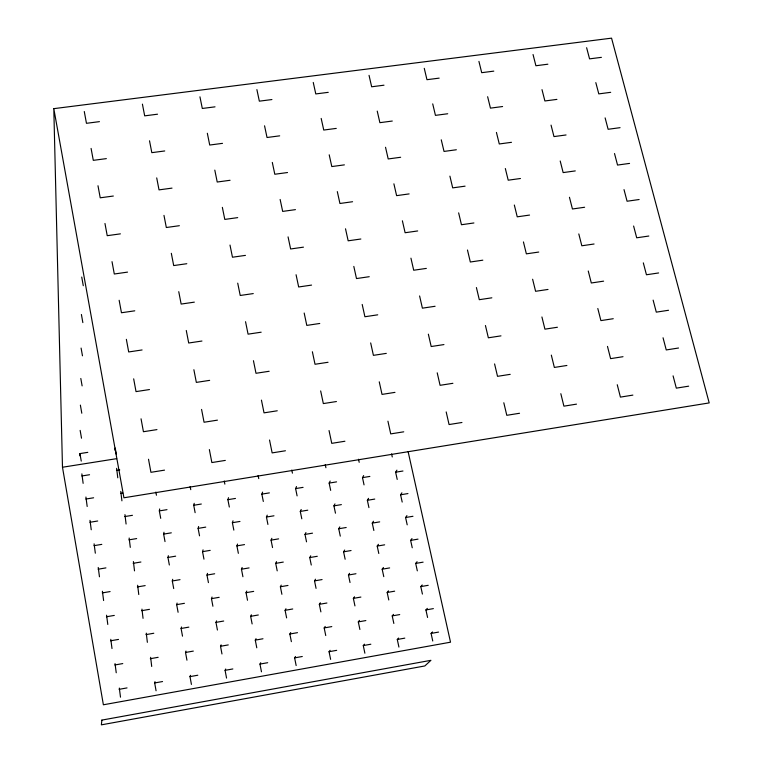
<?xml version="1.0" encoding="UTF-8"?>
<svg xmlns="http://www.w3.org/2000/svg" width="763" height="763" viewBox="0 0 763 763"><rect width="100%" height="100%" fill="white"/><g stroke="black" fill="none" stroke-linecap="round" stroke-linejoin="round"><path stroke-width="1.14" d="M79.915 455.807L79.934 453.594L87.793 452.354M83.138 483.351L81.87 473.871M87.182 506.479L85.923 497.028M91.245 529.76L89.996 520.356M95.337 553.194L94.097 543.828M99.467 576.79L98.236 567.462M103.615 600.538L102.395 591.258M115.041 450.265L115.213 448.043L116.367 454.443M117.779 477.8L116.625 468.329M107.793 624.449L106.582 615.207M121.918 500.833L120.773 491.401M111.999 648.531L110.797 639.327M126.086 524.028L124.951 514.634M130.292 547.367L129.157 538.02M116.234 672.766L115.041 663.61M134.517 570.867L133.391 561.558M120.497 697.172L119.314 688.064M138.771 594.53L137.655 585.259M143.053 618.345L141.947 609.112M160.716 518.335L159.343 510.905L159.686 508.95M165.018 541.587L163.635 534.11L163.997 532.24M147.364 642.322L146.277 633.137M169.348 564.992L167.955 557.467L168.337 555.693M151.703 666.461L150.626 657.315M173.706 588.559L172.304 580.977L172.705 579.298M195.128 512.669L193.726 505.278L194.212 503.303M156.072 690.773L154.67 682.952L155.003 681.664M178.094 612.279L176.682 604.649L177.102 603.056M199.534 535.836L198.113 528.387L198.618 526.499M203.959 559.145L202.538 551.659L203.063 549.856M182.51 636.161L181.089 628.483L181.527 626.986M229.329 507.042L227.889 499.679L228.518 497.686M208.423 582.617L206.983 575.073L207.526 573.366M186.954 660.205L185.523 652.47L185.981 651.068M233.831 530.113L232.381 522.703L233.03 520.795M212.906 606.251L211.465 598.65L212.028 597.038M238.361 553.337L236.902 545.879L237.57 544.057M191.427 684.411L189.987 676.628L190.473 675.322M263.321 501.453L261.852 494.119L262.606 492.106M217.426 630.038L215.977 622.389L216.558 620.863M242.92 576.723L241.451 569.208L242.138 567.481M267.918 524.439L266.44 517.047L267.222 515.13M221.976 653.977L220.517 646.28L221.117 644.859M247.508 600.252L246.039 592.689L246.735 591.058M272.544 547.567L271.056 540.137L271.857 538.306M297.103 495.902L295.605 488.587L296.492 486.565M226.554 678.088L225.085 670.334L225.714 669.008M252.133 623.943L250.645 616.332L251.37 614.787M277.207 570.858L275.71 563.371L276.53 561.625M301.795 518.792L300.288 511.439L301.204 509.493M330.675 490.38L329.149 483.093L330.169 481.052M306.526 541.835L305 534.424L305.934 532.574M281.9 594.301L280.383 586.766L281.232 585.107M256.778 647.797L255.29 640.128L256.034 638.679M335.472 513.184L333.927 505.85L334.976 503.895M311.275 565.03L309.749 557.572L310.703 555.817M286.621 617.896L285.095 610.314L285.963 608.75M364.046 484.886L362.492 477.638L363.646 475.578M261.471 671.812L259.964 664.087L260.727 662.732M340.288 536.131L338.743 528.759L339.812 526.89M316.063 588.378L314.528 580.872L315.51 579.203M368.93 507.605L367.365 500.309L368.539 498.334M291.371 641.654L289.845 634.015L290.732 632.546M345.143 559.241L343.579 551.811L344.676 550.037M397.218 479.431L395.625 472.211L396.913 470.142M320.889 611.888L319.335 604.334L320.336 602.751M373.851 530.476L372.268 523.122L373.469 521.234M402.196 502.064L400.594 494.786L401.901 492.803M350.026 582.503L348.453 575.025L349.568 573.328M296.158 665.565L294.613 657.878L295.529 656.504M378.801 553.49L377.208 546.089L378.429 544.296M325.744 635.55L324.18 627.939L325.21 626.452M407.204 524.839L405.592 517.524L406.927 515.616M354.948 605.908L353.364 598.383L354.499 596.78M383.779 576.656L382.177 569.208L383.427 567.5M412.249 547.767L410.628 540.395L411.982 538.583M330.627 659.366L329.053 651.707L330.102 650.314M359.898 629.475L358.305 621.902L359.468 620.395M388.787 599.976L387.184 592.479L388.453 590.858M417.323 570.848L415.692 563.428L417.065 561.702M364.876 653.204L363.274 645.574L364.466 644.163M393.842 623.447L392.22 615.903L393.517 614.377M422.425 594.072L420.785 586.604L422.197 584.963M398.915 647.081L397.285 639.48L398.61 638.049M427.576 617.458L425.916 609.942L427.347 608.388M432.745 640.996L431.085 633.424L432.545 631.964M119.123 689.323L127.039 687.911M154.67 682.952L162.538 681.55M189.987 676.628L197.808 675.226M225.085 670.334L232.849 668.951M259.964 664.087L267.679 662.704M294.613 657.878L302.282 656.504M329.053 651.707L336.674 650.343M363.274 645.574L370.847 644.22M397.285 639.48L404.81 638.135M431.085 633.424L438.563 632.088M114.87 664.974L122.757 663.581M150.311 658.707L158.151 657.315M185.523 652.47L193.316 651.097M220.517 646.28L228.261 644.916M255.29 640.128L262.977 638.765M289.845 634.015L297.484 632.661M324.18 627.939L331.781 626.595M358.305 621.902L365.858 620.567M392.22 615.903L399.717 614.577M425.916 609.942L433.374 608.616M110.645 640.786L118.513 639.413M145.981 634.616L153.792 633.252M181.089 628.483L188.852 627.129M215.977 622.389L223.693 621.034M250.645 616.332L258.314 614.988M285.095 610.314L292.725 608.979M319.335 604.334L326.917 603.008M353.364 598.383L360.889 597.067M387.184 592.479L394.662 591.172M420.785 586.604L428.224 585.307M106.448 616.762L114.288 615.417M141.67 610.686L149.472 609.341M176.682 604.649L184.427 603.314M211.465 598.65L219.162 597.324M246.039 592.689L253.678 591.373M280.383 586.766L287.985 585.45M314.528 580.872L322.081 579.575M348.453 575.025L355.968 573.728M382.177 569.208L389.635 567.92M415.692 563.428L423.103 562.15M102.28 592.908L110.101 591.573M137.397 586.928L145.17 585.602M172.304 580.977L180.02 579.67M206.983 575.073L214.661 573.766M241.451 569.208L249.081 567.91M275.71 563.371L283.283 562.083M309.749 557.572L317.284 556.294M343.579 551.811L351.066 550.543M377.208 546.089L384.647 544.82M410.628 540.395L418.019 539.136M98.141 569.208L105.933 567.891M133.153 563.313L140.907 562.016M167.955 557.467L175.652 556.17M202.538 551.659L210.187 550.371M236.902 545.879L244.513 544.601M271.056 540.137L278.619 538.869M305 534.424L312.515 533.165M338.743 528.759L346.202 527.5M372.268 523.122L379.688 521.873M405.592 517.524L412.964 516.284M94.021 545.659L101.794 544.372M128.937 539.87L136.663 538.583M163.635 534.11L171.313 532.832M198.113 528.387L205.743 527.119M232.381 522.703L239.963 521.444M266.44 517.047L273.974 515.798M300.288 511.439L307.775 510.189M333.927 505.85L341.376 504.62M367.365 500.309L374.757 499.078M400.594 494.786L407.947 493.566M89.939 522.274L97.693 521.005M124.751 516.57L132.447 515.311M159.343 510.905L167.002 509.655M193.726 505.278L201.327 504.028M227.889 499.679L235.452 498.439M261.852 494.119L269.368 492.888M295.605 488.587L303.073 487.366M329.149 483.093L336.569 481.882M362.492 477.638L369.864 476.427M395.625 472.211L402.959 471.009M85.876 499.04L93.611 497.791M120.583 493.432L122.786 493.079M81.851 475.969L89.548 474.739M116.453 470.447L119.734 469.922M164.522 470.142L150.931 472.316L148.518 459.25M225.314 460.404L211.866 462.559L209.358 449.579M285.438 450.771L272.143 452.898L269.53 440.013M344.914 441.243L331.752 443.351L329.044 430.542M403.741 431.82L390.732 433.899L387.928 421.186M461.949 422.492L449.073 424.552L446.183 411.925M519.536 413.269L506.794 415.31L503.809 402.759M576.504 404.142L563.905 406.164L560.834 393.698M632.88 395.11L620.414 397.113L617.257 384.724M688.665 386.173L676.323 388.148L673.08 375.854M408.119 451.629L450.523 642.188L103.377 704.783L62.48 467.242L116.672 458.658M156.959 429.607L143.434 431.724L141.05 418.811M217.436 420.146L204.055 422.244L201.575 409.416M277.255 410.79L264.027 412.859L261.442 400.117M336.426 401.538L323.34 403.579L320.66 390.923M394.976 392.373L382.025 394.404L379.249 381.824M452.898 383.312L440.079 385.315L437.218 372.83M510.199 374.347L497.524 376.331L494.577 363.922M566.899 365.477L554.358 367.442L551.325 355.119M623.009 356.702L610.6 358.639L607.482 346.402M678.536 348.014L666.252 349.94L663.047 337.771M149.472 389.55L136.024 391.61L133.668 378.839M209.644 380.365L196.339 382.397L193.878 369.712M269.158 371.276L255.996 373.288L253.44 360.689M328.042 362.282L315.024 364.266L312.372 351.753M386.297 353.383L373.412 355.348L370.675 342.921M443.942 344.58L431.19 346.526L428.358 334.175M500.976 335.863L488.358 337.799L485.44 325.524M557.41 327.251L544.925 329.158L541.921 316.969M613.252 318.715L600.901 320.603L597.81 308.5M668.522 310.274L656.294 312.143L653.128 300.117M142.08 349.959L128.699 351.953L126.362 339.335M201.947 341.032L188.699 343.007L186.277 330.474M261.165 332.201L248.07 334.156L245.543 321.7M319.754 323.474L306.793 325.4L304.179 313.03M377.723 314.823L364.905 316.74L362.196 304.447M435.091 306.278L422.397 308.166L419.602 295.958M491.849 297.818L479.298 299.687L476.408 287.556M548.015 289.444L535.597 291.294L532.622 279.239M603.609 281.156L591.306 282.987L588.254 271.008M658.622 272.954L646.452 274.766L643.314 262.863M134.774 310.818L121.46 312.754L119.152 300.279M194.327 302.148L181.155 304.065L178.752 291.676M253.259 293.583L240.221 295.472L237.722 283.159M311.562 285.095L298.667 286.974L296.073 274.737M369.244 276.702L356.493 278.562L353.813 266.411M426.336 268.404L413.708 270.236L410.942 258.161M482.826 260.183L470.332 262.005L467.471 250.006M538.735 252.057L526.365 253.85L523.428 241.928M594.062 244.007L581.826 245.781L578.802 233.936M648.827 236.034L636.704 237.798L633.605 226.029M127.545 272.114L114.297 274.003L112.018 261.661M186.801 263.712L173.697 265.572L171.322 253.316M245.438 255.386L232.467 257.226L229.997 245.057M303.455 247.155L290.627 248.976L288.061 236.883M360.861 239.01L348.166 240.812L345.515 228.795M417.676 230.951L405.115 232.734L402.378 220.793M473.899 222.968L461.462 224.732L458.639 212.867M529.551 215.071L517.238 216.826L514.329 205.028M584.62 207.259L572.441 208.986L569.446 197.274M639.136 199.524L627.072 201.232L624.01 189.596M120.401 233.859L107.221 235.681L104.97 223.492M179.362 225.705L166.324 227.508L163.978 215.385M237.703 217.627L224.799 219.41L222.357 207.374M295.443 209.634L282.672 211.408L280.135 199.448M352.573 201.728L339.936 203.483L337.313 191.599M409.121 193.907L396.607 195.643L393.899 183.826M465.077 186.162L452.697 187.879L449.903 176.139M520.461 178.504L508.206 180.192L505.335 168.537M575.283 170.912L563.151 172.591L560.204 161.003M629.551 163.406L617.544 165.066L614.511 153.544M113.334 196.034L100.22 197.808L97.988 185.743M172.009 188.118L159.028 189.873L156.711 177.893M230.064 180.287L217.217 182.023L214.804 170.111M287.517 172.533L274.804 174.25L272.305 162.424M344.38 164.865L331.8 166.563L329.206 154.813M400.651 157.273L388.205 158.952L385.525 147.269M456.35 149.758L444.028 151.427L441.262 139.81M511.477 142.319L499.279 143.969L496.436 132.428M566.051 134.965L553.976 136.587L551.048 125.122M620.071 127.669L608.121 129.281L605.116 117.893M106.353 158.628L93.296 160.344L91.093 148.423M164.732 150.96L151.818 152.657L149.519 140.802M222.5 143.358L209.72 145.037L207.336 133.267M279.678 135.843L267.031 137.502L264.551 125.809M336.264 128.403L323.75 130.053L321.185 118.427M392.277 121.04L379.888 122.671L377.237 111.112M447.709 113.754L435.444 115.366L432.716 103.882M502.588 106.534L490.447 108.136L487.633 96.72M556.914 99.39L544.896 100.974L541.997 89.633M610.686 92.323L598.793 93.887L595.817 82.614M99.438 121.641L86.457 123.31L84.283 111.512M157.531 114.202L144.684 115.852L142.414 104.13M215.023 106.839L202.309 108.47L199.944 96.825M271.924 99.552L259.344 101.164L256.893 89.595M328.243 92.342L315.787 93.935L313.25 82.433M383.989 85.198L371.657 86.782L369.044 75.346M439.173 78.131L426.965 79.695L424.266 68.336M493.795 71.131L481.711 72.685L478.926 61.393M547.872 64.206L535.903 65.742L533.041 54.516M601.406 57.349L589.561 58.865L586.623 47.716M53.801 108.651L611.554 38.15L709.199 402.912L123.921 497.781L53.801 108.651L62.48 467.242M391.591 453.871L392.268 456.951M358.534 459.231L359.192 462.321M325.267 464.619L325.915 467.719M291.8 470.046L292.439 473.155M258.123 475.502L258.752 478.62M224.246 480.986L224.856 484.124M190.159 486.517L190.76 489.665M155.862 492.068L156.444 495.235M81.727 277.055L83.281 285.705M81.403 314.49L82.852 322.606M81.088 348.071L82.471 355.816M80.811 378.467L82.118 385.887M80.373 405.105L81.803 413.231M80.144 430.399L81.517 438.2M79.934 453.594L81.25 461.09M101.861 720.1L101.384 724.85L424.829 665.956L430.914 660.329L101.861 720.1"/></g></svg>
